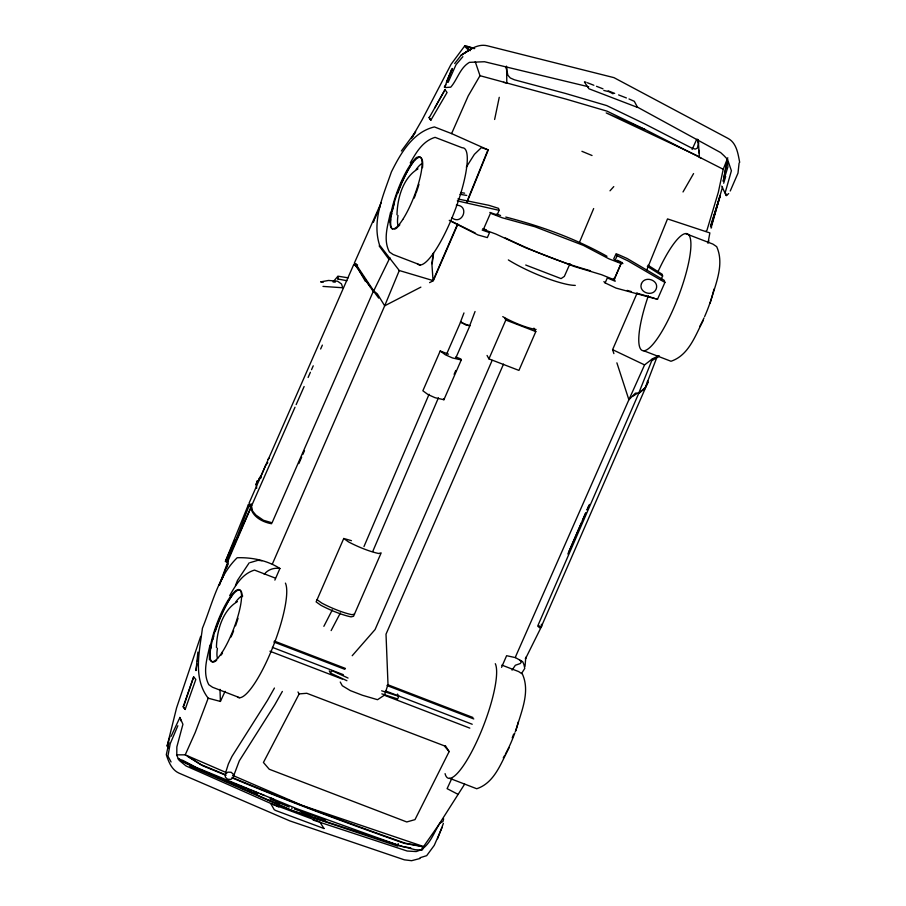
<?xml version="1.0" encoding="UTF-8"?>
<svg xmlns="http://www.w3.org/2000/svg" width="906" height="906" viewBox="0 0 906 906"><rect width="100%" height="100%" fill="white"/><g stroke="black" fill="none" stroke-linecap="round" stroke-linejoin="round"><path stroke-width="1.36" d="M260.928 478.017L260.6 476.658L259.161 478.527L260.6 477.1L265.639 465.333L267.791 462.694M710.882 224.824L720.213 195.617L711.063 228.04L711.595 227.497M474.733 48.528L464.937 45.628L464.925 46.591L468.538 50.181M335.277 282.14L333.034 281.959L337.678 276.511L337.904 279.003L346.907 280.735M466.749 202.095L487.972 149.83L451.596 133.601L468.198 95.945L479.999 75.696L475.242 61.71M525.038 666.318L525.786 657.269L525.412 658.877L541.686 626.148L541.358 624.257M197.904 652.105L195.979 670.599L196.976 663.996M739.115 162.967L737.994 173.137L730.259 190.985M398.198 843.531L397.893 846.193L291.857 810.542L189.728 766.102L248.72 789.319M433.272 253.216L431.879 263.635L433.045 280.577L399.286 270.52L379.557 245.096C371.664 220.452 383.431 195.084 391.358 172.004C400.554 153.51 412.762 132.083 434.393 126.931L451.596 133.601M432.185 263.759L433.578 253.329M197.372 661.357L197.972 657.394M337.678 276.511L337.904 279.003M727.031 160.589L723.237 181.347L727.518 159.162M708.277 241.494L709.862 232.921L667.518 218.912L646.827 269.875M494.631 119.479L499.251 97.316M727.778 157.769L723.226 169.286L718.345 192.197L706.94 230.328L705.808 231.415M169.003 742.342L166.308 754.698C168.607 761.821 171.664 769.806 178.958 773.101L289.739 820.87L404.348 859.828L411.607 860.7L419.999 858.492M209.988 645.004C207.293 657.813 202.298 672.207 208.799 684.687L212.582 687.269L239.705 697.699M390.565 212.253C387.87 225.062 382.864 239.456 389.376 251.936L393.147 254.518L420.282 264.948M443.385 823.407L437.564 838.763M521.652 673.328L524.778 668.402L523.906 664.472L522.694 661.686L515.435 657.62L515.854 656.035L628.889 399.761L635.366 393.181L638.843 392.887L652.513 358.765L658.787 355.775M168.346 748.277L167.146 745.921L176.602 707.779L200.679 636.374M225.628 772.648L228.357 763.996L231.959 756.453L267.417 700.451L274.439 688.039M233.623 775.898L239.297 760.847L274.756 704.845L282.355 691.425M219.456 585.072L228.097 562.92M255.786 484.767L257.734 480.565M257.077 480.939L256.307 484.28L256.67 488.277M710.972 226.126L722.49 187.248M723.679 183.227L725.672 176.523M274.869 580.112L279.909 568.481C267.315 560.395 252.038 557.281 237.179 557.745C217.95 576.363 212.242 604.291 202.412 628.277C199.569 651.38 192.684 677.937 208.187 698.198L195.198 732.535L185.232 754.834L176.523 754.845M167.146 745.921L169.886 736.884M515.876 730.757C520.667 712.807 530.678 692.478 522.434 674.143L518.651 671.572L501.856 665.106M710.123 303.261C714.925 285.322 724.925 264.994 716.68 246.659L712.897 244.088L685.774 233.646M445.208 85.708L452.479 68.482L446.443 82.299L451.607 69.286M183.839 705.933L193.657 676.861L195.832 679.443L185.152 709.466L183.171 706.737L193.657 676.861M724.404 178.233L727.903 166.919L727.28 160.713M422.411 849.93L423.578 846.544L438.006 825.944L464.642 784.143M593.668 208.55L579.647 241.891M657.428 355.911L645.219 387.734L638.843 392.887M707.948 243.284L708.854 240.826M219.286 584.868L228.176 561.04M475.05 311.505L469.602 325.945L460.463 322.128L463.963 312.944M248.89 506.239L227.587 561.867L251.075 507.145L250.384 505.378L248.335 504.778L225.424 561.324L226.523 562.105L251.075 507.145L248.89 506.239L248.335 504.778M221.936 579.625L224.473 573.158M226.511 567.983L228.029 564.098M399.286 270.52L384.688 305.809L272.332 564.087M235.469 585.503L237.508 580.327L249.173 562.864M467.054 202.208L488.277 149.954M375.005 218.505L377.553 212.412M378.572 209.966L380.112 206.308M442.128 827.416L434.268 845.355L426.681 855.66L419.999 857.744M448.096 82.435L456.046 64.654L462.864 56.682M652.513 358.765L644.574 364.903L628.889 399.761L616.884 362.842M457.87 198.98L488.946 205.322L498.526 208.357L499.093 210.328L497.134 214.926L489.852 212.434M363.974 546.578L429.082 394.246M372.751 551.46L438.413 397.836M621.12 263.397L614.257 279.286L615.185 281.245L607.326 277.927L605.14 282.91L616.001 288.074L657.484 299.354L664.913 282.423L664.189 280.316L627.065 258.459L617.371 254.156M373.374 222.298L374.495 219.716M433.045 280.577L457.519 224.11M457.836 224.235L433.351 280.69L429.603 282.627M346.896 680.7L330.565 673.147L331.709 670.497L348.051 678.05M397.496 694.064L398.799 696.306L397.655 698.956L381.834 693.871M614.064 279.728L621.097 263.51L608.945 258.833L583.385 245.39L534.959 226.76L502.241 217.78L490.486 213.25L483.385 229.456L495.763 234.008L525.774 247.836L574.2 266.466L601.516 274.699L614.064 279.728L613.43 278.402M613.883 353.612L612.592 349.659L637.077 293.204M501.562 667.326L506.601 655.695L515.435 657.62M567.858 554.03L581.346 522.977M582.467 520.384L585.842 512.626M586.963 510.033L588.651 506.16M569.217 550.984L585.503 513.464M587.19 509.58L589.444 504.416M381.052 202.989L354.348 263.102L357.598 265.016M343.748 538.481L316.126 601.867L320.803 605.231A27.848 5.108 23.5 0 0 351.064 616.873L353.544 616.273L381.166 552.875L378.685 553.487A27.848 5.108 23.5 0 1 348.414 541.845L343.748 538.481L351.46 540.678M448.481 354.167L440.214 350.996L422.875 390.78L428.04 394.574L435.073 397.711L443.906 399.739L461.245 359.954L460.837 358.923L455.843 356.998M454.121 374.325L455.797 370.475M533.928 328.165L535.808 331.585L518.934 370.407L488.934 358.867L505.82 320.045L504.563 317.768M492.139 360.407L375.084 629.545L352.208 655.718M503.51 364.121L386.013 634.177L388.006 684.517L384.518 695.095L377.542 699.704L362.434 695.264L350.384 690.632L342.298 685.74L340.248 682.037M647.677 380.735L647.79 382.638L541.981 625.151L540.474 626.861L538.085 625.163L638.639 393.566L644.891 388.47M355.107 264.518L373.249 291.46L272.072 522.807L263.499 520.293L255.956 515.106L252.615 511.154L251.03 503.861L251.698 505.559L295.005 407.224M298.855 463.578L301.687 457.111M302.808 454.529L304.507 450.656M446.545 354.257L460.633 322.004L461.516 321.653M455.865 357.836L469.954 325.582L465.978 325.028L460.633 322.004M661.04 279.637L662.626 276.013L662.173 274.269L647.983 265.22M353.816 264.359L249.071 503.158L249.637 504.529L251.698 505.559M296.149 404.631L304.122 386.522M308.108 377.462L310.396 372.287M311.528 369.705L313.238 365.82M320.645 349.003L322.355 345.118M570.021 263.623L564.347 276.409L561.052 278.606L525.718 265.016M235.062 539.704L225.424 561.324L226.568 561.584M177.848 725.729L170.192 743.747L167.938 756.114L171.075 761.98M615.117 260.316L617.145 255.741L616.159 253.623L613.747 258.788L615.117 260.316L622.864 263.612L621.641 262.174M692.127 149.456L696.703 139.331M208.187 698.198L220.407 701.437L225.084 691.323M451.777 778.537L447.1 788.65L457.994 794.313M420.871 287.134L384.688 305.809L377.372 293.918L373.714 290.883L389.908 257.734M171.132 736.261L179.365 718.617M332.355 609.817L323.861 626.329M340.407 612.909L331.132 630.587M703.339 320.26C695.298 335.401 688.854 355.333 670.984 361.256L643.849 350.815M509.093 747.744C501.052 762.897 494.608 782.818 476.726 788.741L449.603 778.299M644.664 388.923L647.79 382.638M449.127 751.595L414.982 819.636L406.76 821.957L269.229 769.228L263.431 762.467L299.161 693.905L306.794 693.283L444.268 745.797L449.127 751.595L445.322 745.604M466.307 167.157L474.382 154.36L481.448 147.565L487.972 149.83M434.642 108.097L445.005 89.728L447.066 92.491L430.837 120.226L429.682 118.675M260.6 476.658L258.833 479.795L260.6 477.1M429.104 117.893L445.005 89.728M411.347 138.493L422.23 119.615L451.075 64.303L464.937 45.628M683.011 191.959L693.577 173.578M412.162 137.508L415.639 131.721L401.381 150.996M410.259 162.921C416.194 152.446 422.808 141.008 435.073 137.35L462.207 147.78A62.537 14.247 -69 0 1 454.212 212.332A62.537 14.247 -69 0 1 417.224 263.544M229.682 595.672C235.628 585.197 242.23 573.747 254.507 570.089L275.175 578.051M610.01 190.804L613.77 186.602M588.719 86.817L484.506 61.733L469.421 62.355C459.92 67.95 457.53 79.343 450.758 87.169L445.197 87.554L444.416 87.033L445.911 84.79M512.049 670.146L515.355 665.264L520.248 663.543L521.562 661.708L519.546 660.044M454.687 63.533L461.177 55.198L471.913 48.528L461.177 55.198C468.9 50.215 477.587 43.352 487.349 45.798L613.962 77.644L727.982 138.38C736.623 142.933 737.994 153.703 739.692 162.355M444.416 87.033L444.948 86.421M264.269 574.393C267.666 569.534 274.201 567.507 279.909 568.481M541.686 626.148L539.897 627.926L537.677 626.114M422.638 848.718C431.154 842.263 434.246 831.742 439.931 823.158L442.977 821.493L443.634 818.865L442.74 818.775M267.961 459.342L269.195 458.21M636.51 106.636L720.644 152.582L724.007 155.707L727.529 159.365L731.402 170.758L725.162 192.751L726.68 195.039L726.272 195.696L728.662 193.578M633.237 396.047L636.759 393.68M652.093 360.509L659.375 356.137M417.983 168.867C403 177.599 397.315 198.38 396.998 214.79M237.417 601.607C222.423 610.35 216.749 631.131 216.432 647.541M710.451 226.149L711.176 225.888L720.213 195.617M421.743 849.59L416.182 851.561L407.19 851.028L313.091 820.055M250.271 562.569L257.961 560.304L262.015 560.757M354.495 614.098L352.015 614.698A27.848 5.108 23.5 0 1 321.743 603.056L317.077 599.693M323.419 282.117L320.633 281.879L328.55 280.452L337.587 281.222L341.505 283.963L342.717 287.757L322.989 286.409M461.245 359.954L452.411 357.927L445.378 354.79L440.214 350.996M410.803 847.914L402.275 846.498L291.857 810.542L186.274 763.384L179.116 758.775M338.006 276.194L348.176 277.825M460.565 192.514L464.608 193.171M459.976 194.292L466.737 195.447M456.307 205.175C470.078 205.243 462.558 225.9 451.879 217.836M457.315 200.883L499.093 210.328M503.487 82.321L506.647 83.035M603.804 90.441L609.285 91.766L613 93.794M479.999 75.696L566.08 99.128L607.031 111.155L645.015 129.49L723.226 169.286M271.607 523.736C262.049 522.128 251.019 516.058 250.498 505.242M505.763 217.066C540.837 226.07 575.355 238.516 606.986 256.285M373.249 291.46L374.031 291.675M590.508 270.769C561.165 262.604 532.694 251.155 505.265 237.916M627.178 290.396L631.255 291.562M636.692 293.125L654.347 298.21M585.061 81.925L586.08 82.242M381.653 690.802L398.799 696.306M321.766 818.809L325.718 820.157M482.162 230.067L489.534 232.604L487.36 237.599L477.938 234.948L449.24 220.328M482.796 228.663L486.42 229.92M301.2 811.946L310.316 815.173M294.337 809.013L320.464 818.345M474.155 48.596L466.76 46.433L470.157 50.713M592.037 155.515L581.924 151.313M496.726 214.031L500.542 215.503M505.82 320.045L535.808 331.585M354.416 265.141L356.217 265.843M274.371 641.086L345.379 668.413M387.462 684.596L472.932 717.484M273.906 642.037L344.914 669.353M386.998 685.548L473.781 718.945M272.344 647.36L343.351 674.676M385.424 690.87L472.219 724.256M269.931 651.221L342.253 679.047M384.325 695.23L469.806 728.118M587.382 82.74L593.883 85.277M596.488 86.297L602.988 88.833M608.186 90.86L614.687 93.397M618.594 94.915L626.397 97.95M629.002 98.969L634.313 101.313L637.575 107.429L588.9 88.765L584.415 82.004M251.336 790.349L257.893 792.931M260.509 793.962L264.45 795.502M269.694 797.574L273.623 799.115M225.503 774.721L200.69 764.517L185.232 754.834L226.387 772.637M232.038 777.416C289.003 801.232 346.93 822.659 405.152 843.18L423.578 846.544L302.253 805.457L232.808 775.423M226.024 775.366L202.842 765.819L187.621 756.227M232.457 778.016C289.037 801.731 346.59 823.033 404.461 843.384L422.649 846.657L421.437 850.055L415.242 849.726L399.942 845.808L297.089 808.82L196.149 767.393L182.366 760.145M270.045 799.126L289.173 807.031M275.458 801.799L279.297 803.395M645.015 129.49L606.216 112.922L699.375 156.772L698.232 139.581M617.133 260.249L620.519 261.698M655.706 298.595L657.484 299.354M194.903 767.461L238.38 786.08M240.939 787.167L244.779 788.809M247.327 789.907L251.166 791.55M253.725 792.648L257.564 794.29M278.81 807.008L186.024 765.932L179.173 760.372L176.772 755.332L176.851 746.895L182.921 724.279L179.807 717.348L181.336 721.278M178.052 758.888L191.279 765.185M617.145 255.741L627.915 260.849L664.913 282.423M612.592 349.659L644.574 364.903M181.619 761.108L193.624 766.906M450.531 220.849L475.163 232.955M699.217 157.134L701.085 158.29M647.314 266.375L662.626 276.013M603.906 281.619L605.14 282.91M354.88 264.96L358.187 268.969L365.503 281.517M183.171 706.737L185.152 709.466M355.492 263.635L373.714 290.883M429.025 117.327L430.837 120.226M365.854 280.792L370.679 287.281M373.884 291.619L378.708 298.108M379.161 245.934L388.912 259.252M297.983 691.969L299.161 693.905M329.252 670.893L330.565 673.147M487.054 355.446L488.934 358.867M291.721 808.084L292.083 808.718M726.102 195.402L721.742 186.104M443.498 398.719L443.906 399.739M506.012 66.659L507.904 75.255L510.259 77.961L514.427 79.807L565.514 93.454L606.692 105.572L644.981 124.031L691.312 147.859L695.185 149.116L697.36 148.154L698.583 142.82L697.597 139.252M697.439 139.615L698.424 143.182M698.82 150.158L698.979 152.944M647.45 381.188L647.552 383.091M506.59 66.818L506.805 82.672M506.363 66.104L506.545 69.354M219.965 689.341L220.407 701.437M495.299 663.702A62.537 14.247 -69 0 1 477.575 739.817A62.537 14.247 -69 0 1 445.084 773.633M513.645 734.12A38.448 8.766 -69 0 1 512.207 737.892M518.391 721.799A38.448 8.766 -69 0 1 515.288 731.686M514.846 732.92A38.448 8.766 -69 0 1 505.412 754.143M504.699 755.423A38.448 8.766 -69 0 1 503.26 757.88M657.688 272.366A62.537 14.247 -69 0 1 690.746 248.72A62.537 14.247 -69 0 1 652.297 345.027A62.537 14.247 -69 0 1 648.345 295.775M713.962 289.105A38.448 8.766 -69 0 1 704.619 316.579M704.019 317.904A38.448 8.766 -69 0 1 699.659 326.658M422.264 159.954A38.448 8.754 -69 0 1 422.502 167.701M418.957 184.371A38.448 8.754 -69 0 1 416.092 193.103M415.639 194.337A38.448 8.754 -69 0 1 414.189 198.108M399.829 224.779A38.448 8.754 -69 0 1 398.051 226.738M397.224 227.508A38.448 8.754 -69 0 1 394.733 229.127M392.762 229.173A38.448 8.754 -69 0 1 400.135 186.058A38.448 8.754 -69 0 1 421.913 159.003M398.176 225.753A34.168 7.78 -69 0 1 397.994 215.469M416.205 169.433A34.168 7.78 -69 0 1 422.389 163.454M390.237 222.298A43.092 9.819 -69 0 1 390.577 219.592M391.222 215.888A43.092 9.819 -69 0 1 391.72 213.454M392.309 210.917A43.092 9.819 -69 0 1 394.359 203.374M397.711 193.318A43.092 9.819 -69 0 1 401.72 183.272M402.253 182.072A43.092 9.819 -69 0 1 412.694 162.627M414.246 160.453A43.092 9.819 -69 0 1 416.817 157.338M508.357 259.92A47.089 8.63 23.5 0 0 512.207 262.23A46.093 8.448 23.5 0 0 571.811 285.164A47.089 8.63 23.5 0 0 575.287 285.379M536.103 329.456A25.798 4.723 23.5 0 1 502.751 316.624M285.413 583.113A62.537 14.247 -69 0 1 270.894 651.878A62.537 14.247 -69 0 1 237.531 697.133M216.659 660.259A38.448 8.754 -69 0 1 218.799 620.667A38.448 8.754 -69 0 1 242.129 596.805M238.018 618.356A38.448 8.754 -69 0 1 235.515 625.853M233.623 630.859A38.448 8.754 -69 0 1 231.041 636.986M222.514 653.056A38.448 8.754 -69 0 1 221.132 655.083M217.599 658.503A34.168 7.78 -69 0 1 217.429 648.22M235.639 602.184A34.168 7.78 -69 0 1 242.751 596.023M209.399 659.727A43.092 9.819 -69 0 1 210.011 652.343M210.645 648.639A43.092 9.819 -69 0 1 211.438 644.947M212.74 639.761A43.092 9.819 -69 0 1 213.782 636.125M215.379 631.097A43.092 9.819 -69 0 1 232.117 595.378M225.401 774.132L225.3 777.065L227.599 779.228L230.951 779.364L233.386 777.382L233.488 774.437L231.189 772.274L227.836 772.15L225.401 774.132M641.493 283.521C638.005 292.264 652.524 297.474 656.125 289.15C659.613 280.396 645.095 275.186 641.493 283.521M324.008 828.526L275.617 810.485L274.212 809.67L270.668 803.441L319.784 821.844L324.008 828.526M402.762 219.49A38.448 8.754 -69 0 0 421.358 158.55A38.448 8.754 -69 0 0 394.178 200.577A38.448 8.754 -69 0 0 402.762 219.49M222.185 652.241A38.448 8.754 -69 0 0 240.781 591.301A38.448 8.754 -69 0 0 213.601 633.328A38.448 8.754 -69 0 0 222.185 652.241"/></g></svg>
